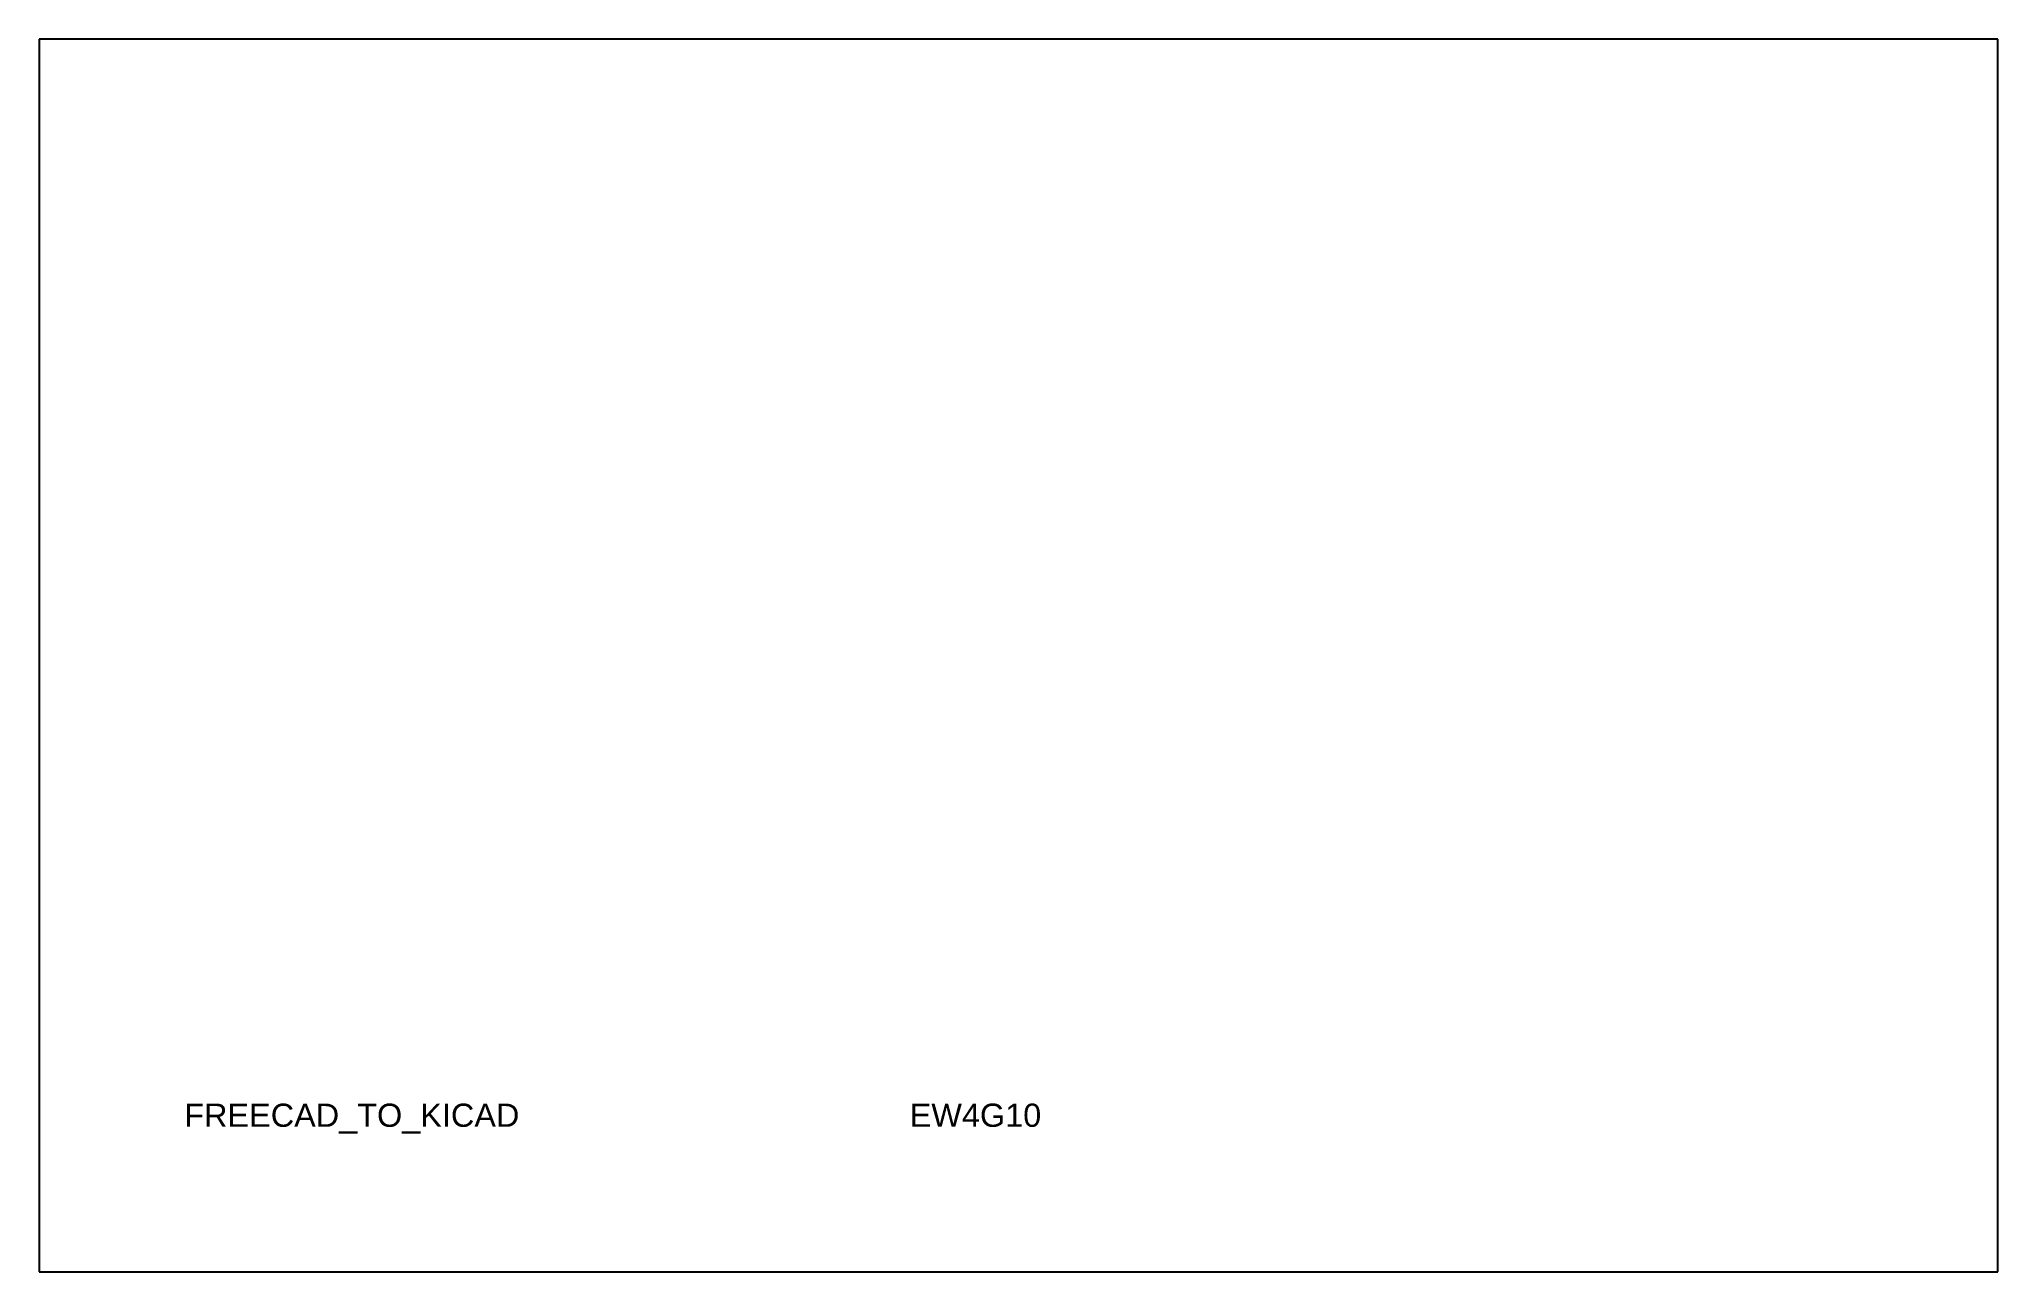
# Model space of a CAD drawing. Extents: x 0 to 135, y 0 to 85.
import ezdxf

# ---------------------------------------------------------------- set-up
doc = ezdxf.new("R2010")
doc.units = 0
doc.layers.get('0').update_dxf_attribs({"linetype": 'continuous'})
doc.styles.get("Standard").update_dxf_attribs({"font": 'ARIAL.TTF'})

msp = doc.modelspace()

# ---------------------------------------------------------------- linework, layer by layer
at = {"color": 0}
for p, q in [((135, 85), (0, 85)), ((0, 85), (0, 0)), ((135, 0), (135, 85)), ((0, 0), (135, 0))]:
    msp.add_line(p, q, dxfattribs=at)

# ---------------------------------------------------------------- texts
for s, p in [('FREECAD_TO_KICAD', (10, 10)), ('EW4G10', (60, 10))]:
    msp.add_text(s, height=1.6, dxfattribs=at).set_placement(p)

doc.saveas('drawing.dxf')
